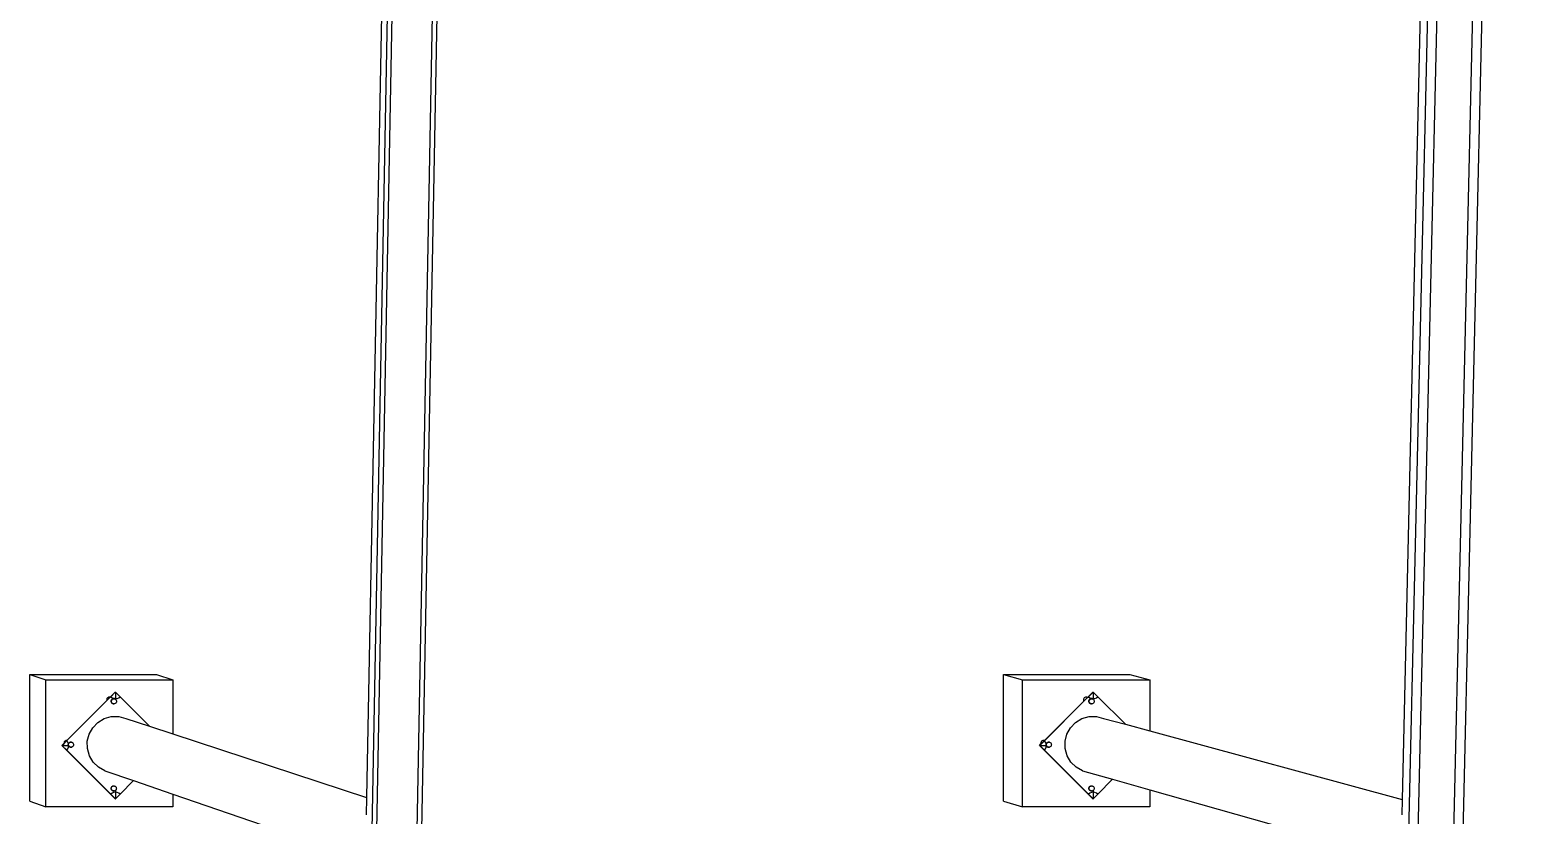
# Model space of a CAD drawing. Extents: x -1616 to 1629, y -1713 to 1708.
# Drawn here: x 709.9 to 945.7, y -254.1 to -130.4 of the extents above; entities that cross this region are included whole.
import ezdxf

# ---------------------------------------------------------------- set-up
doc = ezdxf.new("R2010")
doc.units = 0
doc.header["$MEASUREMENT"] = 0
doc.layers.get('0').update_dxf_attribs({"linetype": 'CONTINUOUS'})

msp = doc.modelspace()

# ---------------------------------------------------------------- linework, layer by layer
for p, q in [((736.24, -1712.91), (773.25, 240.58)), ((736.95, -1712.91), (774, 240.58)), ((743.06, -1712.91), (780.42, 240.58)), ((893.64, -1712.91), (938.57, 240.58)), ((895.06, -1712.91), (940.06, 240.58)), ((900.47, -1712.91), (945.74, 240.58)), ((745.31, -1632.4), (779.58, 158.03)), ((903.76, -1632.4), (945.31, 158.03)), ((766.68, -54.68), (762.96, -251.36)), ((930.6, -54.72), (926.07, -251.65)), ((709.95, -231.97), (729.89, -231.97)), ((709.95, -251.91), (709.95, -231.97)), ((709.95, -231.97), (712.44, -232.78)), ((712.44, -232.78), (732.45, -232.78)), ((712.44, -252.79), (712.44, -232.78)), ((729.89, -231.97), (732.45, -232.78)), ((732.45, -232.78), (732.45, -241.31)), ((863.26, -231.97), (883.2, -231.97)), ((863.26, -251.91), (863.26, -231.97)), ((863.26, -231.97), (866.29, -232.78)), ((866.29, -232.78), (886.3, -232.78)), ((866.29, -252.79), (866.29, -232.78)), ((883.2, -231.97), (886.3, -232.78)), ((886.3, -232.78), (886.3, -240.84)), ((722.04, -236.06), (722.55, -235.55)), ((722.08, -235.74), (722.04, -235.84)), ((722.05, -236.07), (722.57, -235.56)), ((722.15, -235.66), (722.08, -235.74)), ((722.24, -235.59), (722.15, -235.66)), ((722.34, -235.55), (722.24, -235.59)), ((722.44, -235.54), (722.34, -235.55)), ((722.55, -235.55), (722.44, -235.54)), ((722.55, -235.55), (722.64, -235.46)), ((722.55, -235.55), (722.57, -235.55)), ((722.57, -235.56), (722.55, -235.55)), ((722.55, -235.55), (722.55, -235.55)), ((722.57, -235.55), (722.65, -235.47)), ((722.57, -235.56), (722.57, -235.55)), ((722.64, -235.46), (723.38, -234.72)), ((722.64, -235.46), (722.65, -235.47)), ((722.64, -235.46), (722.66, -235.47)), ((722.65, -235.47), (722.66, -235.47)), ((722.66, -235.47), (723.39, -234.73)), ((722.66, -235.47), (722.87, -235.63)), ((722.87, -235.63), (723.13, -235.74)), ((723.02, -235.77), (722.92, -235.81)), ((723.13, -235.76), (723.02, -235.77)), ((723.03, -235.8), (723.14, -235.78)), ((723.13, -235.74), (723.4, -235.77)), ((723.24, -235.77), (723.13, -235.76)), ((723.14, -235.78), (723.24, -235.8)), ((723.34, -235.81), (723.24, -235.77)), ((723.38, -234.72), (723.39, -234.73)), ((723.38, -234.72), (723.4, -234.72)), ((723.39, -234.73), (723.4, -234.72)), ((723.4, -234.72), (724.14, -235.47)), ((723.4, -234.72), (723.4, -235.77)), ((723.4, -235.77), (723.67, -235.74)), ((723.67, -235.74), (723.92, -235.63)), ((723.92, -235.63), (724.14, -235.47)), ((724.14, -235.47), (728.77, -240.09)), ((875.93, -235.74), (875.89, -235.84)), ((875.93, -236.16), (876.5, -235.59)), ((876, -235.66), (875.93, -235.74)), ((875.94, -236.17), (876.52, -235.6)), ((876.09, -235.59), (876, -235.66)), ((876.19, -235.55), (876.09, -235.59)), ((876.29, -235.54), (876.19, -235.55)), ((876.4, -235.55), (876.29, -235.54)), ((876.4, -235.55), (876.51, -235.58)), ((876.5, -235.59), (876.4, -235.55)), ((876.5, -235.59), (876.51, -235.58)), ((876.52, -235.6), (876.5, -235.59)), ((876.5, -235.59), (876.5, -235.59)), ((876.51, -235.58), (876.63, -235.46)), ((876.51, -235.58), (876.53, -235.59)), ((876.52, -235.6), (876.53, -235.59)), ((876.53, -235.59), (876.65, -235.47)), ((876.63, -235.46), (877.37, -234.72)), ((876.63, -235.46), (876.65, -235.47)), ((876.63, -235.46), (876.65, -235.47)), ((876.65, -235.47), (877.39, -234.73)), ((876.65, -235.47), (876.87, -235.63)), ((876.65, -235.47), (876.65, -235.47)), ((876.87, -235.63), (877.12, -235.74)), ((877.01, -235.77), (876.91, -235.81)), ((877.12, -235.76), (877.01, -235.77)), ((877.03, -235.8), (877.13, -235.78)), ((877.12, -235.74), (877.39, -235.77)), ((877.23, -235.77), (877.12, -235.76)), ((877.13, -235.78), (877.24, -235.8)), ((877.33, -235.81), (877.23, -235.77)), ((877.37, -234.72), (877.39, -234.73)), ((877.37, -234.72), (877.39, -234.72)), ((877.39, -234.72), (878.14, -235.47)), ((877.39, -234.73), (877.39, -234.72)), ((877.39, -234.72), (877.39, -235.77)), ((877.39, -235.77), (877.66, -235.74)), ((877.66, -235.74), (877.92, -235.63)), ((877.92, -235.63), (878.14, -235.47)), ((878.14, -235.47), (882.47, -239.8)), ((715.73, -242.37), (722.04, -236.06)), ((715.75, -242.37), (722.05, -236.07)), ((722.04, -235.84), (722.03, -235.95)), ((722.03, -235.95), (722.04, -236.06)), ((722.04, -236.06), (722.05, -236.07)), ((722.04, -236.06), (722.04, -236.06)), ((722.73, -236.07), (722.71, -236.17)), ((722.71, -236.17), (722.73, -236.28)), ((722.74, -236.08), (722.72, -236.18)), ((722.72, -236.18), (722.74, -236.29)), ((722.77, -235.97), (722.73, -236.07)), ((722.73, -236.28), (722.77, -236.38)), ((722.78, -235.98), (722.74, -236.08)), ((722.74, -236.18), (722.75, -236.08)), ((722.75, -236.29), (722.74, -236.18)), ((722.74, -236.29), (722.78, -236.39)), ((722.75, -236.08), (722.79, -235.98)), ((722.79, -236.39), (722.75, -236.29)), ((722.83, -235.88), (722.77, -235.97)), ((722.77, -236.2), (722.78, -236.09)), ((722.78, -236.3), (722.77, -236.2)), ((722.77, -236.38), (722.83, -236.47)), ((722.84, -235.89), (722.78, -235.98)), ((722.78, -236.09), (722.82, -236)), ((722.82, -236.4), (722.78, -236.3)), ((722.78, -236.39), (722.83, -236.47)), ((722.79, -235.98), (722.85, -235.9)), ((722.84, -236.46), (722.79, -236.39)), ((722.82, -236), (722.88, -235.93)), ((722.86, -236.44), (722.82, -236.4)), ((722.92, -235.81), (722.83, -235.88)), ((722.84, -236.46), (722.83, -236.47)), ((722.83, -236.47), (722.84, -236.47)), ((722.84, -236.46), (722.86, -236.44)), ((722.85, -236.47), (722.84, -236.46)), ((722.84, -236.47), (722.84, -236.48)), ((722.84, -236.48), (722.93, -236.55)), ((722.85, -235.9), (722.94, -235.84)), ((722.85, -235.9), (722.88, -235.93)), ((722.94, -236.53), (722.85, -236.47)), ((722.89, -236.48), (722.86, -236.44)), ((722.88, -235.93), (722.89, -235.91)), ((722.89, -235.91), (722.97, -235.85)), ((722.97, -236.54), (722.89, -236.48)), ((722.93, -236.55), (723.03, -236.59)), ((722.94, -235.84), (723.03, -235.8)), ((723.03, -236.57), (722.94, -236.53)), ((722.97, -235.85), (723.07, -235.81)), ((723.04, -236.57), (722.97, -236.54)), ((723.03, -236.57), (723.07, -236.58)), ((723.04, -236.57), (723.03, -236.57)), ((723.03, -236.59), (723.14, -236.6)), ((723.07, -236.58), (723.04, -236.57)), ((723.07, -235.81), (723.17, -235.79)), ((723.17, -236.6), (723.07, -236.58)), ((723.14, -236.6), (723.14, -236.59)), ((723.14, -236.6), (723.17, -236.6)), ((723.17, -235.79), (723.27, -235.81)), ((723.28, -236.58), (723.17, -236.6)), ((723.24, -235.8), (723.27, -235.81)), ((723.24, -235.8), (723.28, -235.81)), ((723.27, -235.81), (723.28, -235.81)), ((723.28, -235.81), (723.37, -235.85)), ((723.37, -236.54), (723.28, -236.58)), ((723.42, -235.88), (723.34, -235.81)), ((723.37, -235.85), (723.43, -235.89)), ((723.46, -236.48), (723.37, -236.54)), ((723.43, -235.89), (723.42, -235.88)), ((723.43, -235.89), (723.46, -235.91)), ((723.44, -235.9), (723.43, -235.89)), ((723.46, -235.91), (723.52, -236)), ((723.52, -236.4), (723.46, -236.48)), ((723.52, -236), (723.56, -236.09)), ((723.56, -236.3), (723.52, -236.4)), ((723.56, -236.09), (723.57, -236.2)), ((723.57, -236.2), (723.56, -236.3)), ((869.7, -242.39), (875.93, -236.16)), ((869.72, -242.39), (875.94, -236.17)), ((875.89, -235.84), (875.88, -235.95)), ((875.88, -235.95), (875.89, -236.06)), ((875.89, -236.06), (875.93, -236.16)), ((875.93, -236.16), (875.94, -236.17)), ((875.93, -236.16), (875.93, -236.16)), ((876.72, -236.07), (876.71, -236.17)), ((876.71, -236.17), (876.72, -236.28)), ((876.76, -235.97), (876.72, -236.07)), ((876.73, -236.08), (876.72, -236.18)), ((876.72, -236.18), (876.73, -236.29)), ((876.72, -236.28), (876.76, -236.38)), ((876.77, -235.98), (876.73, -236.08)), ((876.73, -236.18), (876.74, -236.08)), ((876.74, -236.29), (876.73, -236.18)), ((876.73, -236.29), (876.77, -236.39)), ((876.74, -236.08), (876.78, -235.98)), ((876.78, -236.39), (876.74, -236.29)), ((876.83, -235.88), (876.76, -235.97)), ((876.76, -236.38), (876.83, -236.47)), ((876.84, -235.89), (876.77, -235.98)), ((876.77, -236.2), (876.79, -236.09)), ((876.79, -236.3), (876.77, -236.2)), ((876.77, -236.39), (876.83, -236.47)), ((876.78, -235.98), (876.85, -235.9)), ((876.84, -236.46), (876.78, -236.39)), ((876.79, -236.09), (876.83, -236)), ((876.83, -236.4), (876.79, -236.3)), ((876.91, -235.81), (876.83, -235.88)), ((876.83, -236), (876.88, -235.93)), ((876.86, -236.44), (876.83, -236.4)), ((876.84, -236.46), (876.83, -236.47)), ((876.83, -236.47), (876.83, -236.47)), ((876.83, -236.47), (876.84, -236.48)), ((876.84, -236.46), (876.86, -236.44)), ((876.85, -236.47), (876.84, -236.46)), ((876.84, -236.48), (876.92, -236.55)), ((876.85, -235.9), (876.93, -235.84)), ((876.85, -235.9), (876.88, -235.93)), ((876.93, -236.53), (876.85, -236.47)), ((876.89, -236.48), (876.86, -236.44)), ((876.88, -235.93), (876.89, -235.91)), ((876.89, -235.91), (876.97, -235.85)), ((876.97, -236.54), (876.89, -236.48)), ((876.92, -236.55), (877.02, -236.59)), ((876.93, -235.84), (877.03, -235.8)), ((877.03, -236.57), (876.93, -236.53)), ((876.97, -235.85), (877.07, -235.81)), ((877.05, -236.58), (876.97, -236.54)), ((877.02, -236.59), (877.13, -236.6)), ((877.03, -236.57), (877.07, -236.58)), ((877.05, -236.58), (877.03, -236.57)), ((877.07, -236.58), (877.05, -236.58)), ((877.07, -235.81), (877.18, -235.79)), ((877.18, -236.6), (877.07, -236.58)), ((877.13, -236.6), (877.13, -236.59)), ((877.13, -236.6), (877.16, -236.6)), ((877.18, -235.79), (877.26, -235.81)), ((877.28, -236.58), (877.18, -236.6)), ((877.24, -235.8), (877.26, -235.81)), ((877.24, -235.8), (877.28, -235.81)), ((877.26, -235.81), (877.28, -235.81)), ((877.28, -235.81), (877.37, -235.85)), ((877.38, -236.54), (877.28, -236.58)), ((877.37, -235.85), (877.33, -235.81)), ((877.37, -235.85), (877.38, -235.85)), ((877.38, -235.85), (877.46, -235.91)), ((877.46, -236.48), (877.38, -236.54)), ((877.46, -235.91), (877.52, -236)), ((877.52, -236.4), (877.46, -236.48)), ((877.52, -236), (877.56, -236.09)), ((877.56, -236.3), (877.52, -236.4)), ((877.56, -236.09), (877.58, -236.2)), ((877.58, -236.2), (877.56, -236.3)), ((719.26, -241.35), (719.83, -240.34)), ((719.83, -240.34), (720.64, -239.51)), ((720.64, -239.51), (721.64, -238.91)), ((721.64, -238.91), (722.76, -238.6)), ((722.76, -238.6), (723.92, -238.58)), ((723.92, -238.58), (725.05, -238.87)), ((725.05, -238.87), (728.77, -240.09)), ((728.77, -240.09), (732.45, -241.31)), ((873.26, -241.35), (873.83, -240.34)), ((873.83, -240.34), (874.64, -239.51)), ((874.64, -239.51), (875.64, -238.91)), ((875.64, -238.91), (876.76, -238.6)), ((876.76, -238.6), (877.92, -238.58)), ((877.92, -238.58), (879.05, -238.87)), ((879.05, -238.87), (882.47, -239.8)), ((882.47, -239.8), (886.3, -240.84)), ((714.97, -243.13), (715.31, -242.79)), ((714.99, -243.14), (715.31, -242.81)), ((715.31, -242.79), (715.71, -242.39)), ((715.31, -242.81), (715.72, -242.4)), ((715.32, -242.68), (715.31, -242.79)), ((715.31, -242.79), (715.31, -242.79)), ((715.31, -242.79), (715.31, -242.81)), ((715.36, -242.58), (715.32, -242.68)), ((715.43, -242.49), (715.36, -242.58)), ((715.52, -242.43), (715.43, -242.49)), ((715.62, -242.38), (715.52, -242.43)), ((715.72, -242.37), (715.62, -242.38)), ((715.71, -242.39), (715.73, -242.37)), ((715.72, -242.4), (715.71, -242.39)), ((715.71, -242.39), (715.73, -242.39)), ((715.73, -242.37), (715.72, -242.37)), ((715.72, -242.4), (715.73, -242.39)), ((715.73, -242.39), (715.75, -242.37)), ((715.75, -242.37), (715.73, -242.37)), ((715.89, -242.61), (715.73, -242.39)), ((716, -242.86), (715.89, -242.61)), ((716.03, -242.8), (715.99, -242.9)), ((716.04, -242.81), (716, -242.9)), ((716.09, -242.72), (716.03, -242.8)), ((716.03, -242.92), (716.07, -242.82)), ((716.04, -242.81), (716.1, -242.73)), ((716.07, -242.82), (716.13, -242.75)), ((716.1, -242.73), (716.19, -242.66)), ((716.11, -242.72), (716.1, -242.73)), ((716.1, -242.73), (716.13, -242.75)), ((716.19, -242.65), (716.11, -242.72)), ((716.13, -242.75), (716.14, -242.74)), ((716.14, -242.74), (716.22, -242.68)), ((716.29, -242.61), (716.19, -242.65)), ((716.19, -242.66), (716.28, -242.62)), ((716.22, -242.68), (716.32, -242.64)), ((716.28, -242.62), (716.39, -242.61)), ((716.4, -242.6), (716.29, -242.61)), ((716.32, -242.64), (716.42, -242.62)), ((716.39, -242.61), (716.49, -242.62)), ((716.51, -242.61), (716.4, -242.6)), ((716.42, -242.62), (716.52, -242.63)), ((716.49, -242.62), (716.52, -242.63)), ((716.49, -242.62), (716.53, -242.64)), ((716.61, -242.65), (716.51, -242.61)), ((716.52, -242.63), (716.53, -242.64)), ((716.53, -242.64), (716.62, -242.68)), ((716.7, -242.72), (716.61, -242.65)), ((716.62, -242.68), (716.71, -242.74)), ((716.69, -242.72), (716.68, -242.72)), ((716.71, -242.74), (716.77, -242.82)), ((716.77, -242.82), (716.81, -242.92)), ((718.98, -242.48), (719.26, -241.35)), ((718.99, -243.64), (718.98, -242.48)), ((732.45, -241.31), (762.96, -251.36)), ((869.17, -242.68), (869.16, -242.79)), ((869.16, -242.79), (869.17, -242.89)), ((869.21, -242.58), (869.17, -242.68)), ((869.18, -242.91), (869.7, -242.39)), ((869.19, -242.93), (869.71, -242.4)), ((869.28, -242.49), (869.21, -242.58)), ((869.37, -242.43), (869.28, -242.49)), ((869.47, -242.38), (869.37, -242.43)), ((869.57, -242.37), (869.47, -242.38)), ((869.68, -242.38), (869.57, -242.37)), ((869.68, -242.38), (869.7, -242.39)), ((869.7, -242.39), (869.68, -242.38)), ((869.7, -242.39), (869.72, -242.39)), ((869.71, -242.39), (869.7, -242.39)), ((869.7, -242.39), (869.7, -242.39)), ((869.7, -242.39), (869.7, -242.39)), ((869.7, -242.39), (869.72, -242.4)), ((869.71, -242.39), (869.7, -242.39)), ((869.7, -242.39), (869.7, -242.39)), ((869.7, -242.39), (869.7, -242.39)), ((869.71, -242.4), (869.71, -242.39)), ((869.72, -242.4), (869.71, -242.39)), ((869.71, -242.4), (869.72, -242.4)), ((869.89, -242.61), (869.72, -242.39)), ((869.72, -242.4), (869.72, -242.39)), ((869.72, -242.4), (869.72, -242.4)), ((869.99, -242.86), (869.89, -242.61)), ((870.02, -242.8), (869.98, -242.9)), ((870.04, -242.81), (870, -242.9)), ((870.09, -242.72), (870.02, -242.8)), ((870.04, -242.81), (870.1, -242.73)), ((870.04, -242.92), (870.08, -242.82)), ((870.08, -242.82), (870.13, -242.76)), ((870.19, -242.65), (870.1, -242.72)), ((870.1, -242.73), (870.18, -242.66)), ((870.1, -242.72), (870.1, -242.73)), ((870.1, -242.73), (870.13, -242.76)), ((870.13, -242.76), (870.14, -242.74)), ((870.14, -242.74), (870.22, -242.68)), ((870.18, -242.66), (870.28, -242.62)), ((870.29, -242.61), (870.19, -242.65)), ((870.22, -242.68), (870.32, -242.64)), ((870.28, -242.62), (870.38, -242.61)), ((870.4, -242.6), (870.29, -242.61)), ((870.32, -242.64), (870.43, -242.62)), ((870.38, -242.61), (870.49, -242.62)), ((870.5, -242.61), (870.4, -242.6)), ((870.43, -242.62), (870.51, -242.63)), ((870.49, -242.62), (870.51, -242.63)), ((870.49, -242.62), (870.53, -242.64)), ((870.6, -242.65), (870.5, -242.61)), ((870.51, -242.63), (870.53, -242.64)), ((870.53, -242.64), (870.63, -242.68)), ((870.69, -242.72), (870.6, -242.65)), ((870.63, -242.68), (870.71, -242.74)), ((870.71, -242.74), (870.77, -242.82)), ((870.77, -242.82), (870.81, -242.92)), ((872.97, -242.48), (873.26, -241.35)), ((872.99, -243.64), (872.97, -242.48)), ((886.3, -240.84), (926.07, -251.65)), ((715.71, -243.87), (714.97, -243.13)), ((714.97, -243.13), (714.99, -243.14)), ((715.73, -243.88), (714.99, -243.14)), ((714.99, -243.14), (715.99, -243.14)), ((715.71, -243.87), (715.73, -243.88)), ((722.64, -250.8), (715.71, -243.87)), ((715.73, -243.88), (715.89, -243.66)), ((722.66, -250.81), (715.73, -243.88)), ((715.89, -243.66), (716, -243.41)), ((715.99, -242.9), (715.97, -243.01)), ((715.97, -243.01), (715.99, -243.12)), ((715.99, -243.02), (716, -242.91)), ((716, -243.12), (715.99, -243.02)), ((715.99, -243.12), (715.99, -243.14)), ((715.99, -243.14), (716, -243.14)), ((715.99, -243.14), (716.03, -243.22)), ((716, -242.9), (716, -242.86)), ((716, -242.9), (716, -242.91)), ((716.02, -243.02), (716, -242.9)), ((716, -243.12), (716, -243.12)), ((716, -243.12), (716.03, -243.19)), ((716, -243.12), (716.03, -243.19)), ((716, -243.14), (716.01, -243.14)), ((716, -243.41), (716.03, -243.19)), ((716.01, -243.14), (716.03, -243.14)), ((716.02, -243.02), (716.03, -242.92)), ((716.03, -243.13), (716.02, -243.02)), ((716.07, -243.22), (716.03, -243.13)), ((716.04, -243.14), (716.03, -243.13)), ((716.03, -243.19), (716.04, -243.14)), ((716.03, -243.19), (716.04, -243.22)), ((716.04, -243.21), (716.03, -243.19)), ((716.03, -243.19), (716.03, -243.19)), ((716.03, -243.22), (716.08, -243.29)), ((716.09, -243.28), (716.04, -243.21)), ((716.04, -243.22), (716.11, -243.31)), ((716.11, -243.27), (716.07, -243.22)), ((716.08, -243.29), (716.09, -243.3)), ((716.09, -243.28), (716.11, -243.27)), ((716.1, -243.3), (716.09, -243.28)), ((716.09, -243.3), (716.09, -243.31)), ((716.09, -243.31), (716.18, -243.37)), ((716.19, -243.36), (716.1, -243.3)), ((716.14, -243.31), (716.11, -243.27)), ((716.11, -243.31), (716.19, -243.38)), ((716.22, -243.37), (716.14, -243.31)), ((716.18, -243.37), (716.28, -243.41)), ((716.28, -243.4), (716.19, -243.36)), ((716.29, -243.42), (716.19, -243.38)), ((716.29, -243.4), (716.22, -243.37)), ((716.28, -243.4), (716.32, -243.41)), ((716.29, -243.4), (716.28, -243.4)), ((716.28, -243.41), (716.29, -243.41)), ((716.32, -243.41), (716.29, -243.4)), ((716.29, -243.41), (716.39, -243.43)), ((716.29, -243.42), (716.4, -243.43)), ((716.42, -243.43), (716.32, -243.41)), ((716.39, -243.43), (716.41, -243.42)), ((716.39, -243.43), (716.39, -243.42)), ((716.4, -243.43), (716.51, -243.42)), ((716.52, -243.41), (716.42, -243.43)), ((716.51, -243.42), (716.52, -243.41)), ((716.53, -243.41), (716.52, -243.41)), ((716.62, -243.37), (716.53, -243.41)), ((716.71, -243.31), (716.62, -243.37)), ((716.77, -243.22), (716.71, -243.31)), ((716.81, -243.13), (716.77, -243.22)), ((716.81, -242.92), (716.82, -243.02)), ((716.82, -243.02), (716.81, -243.13)), ((719.31, -244.76), (718.99, -243.64)), ((719.9, -245.76), (719.31, -244.76)), ((868.96, -243.13), (869.18, -242.91)), ((869.7, -243.87), (868.96, -243.13)), ((868.96, -243.13), (868.98, -243.14)), ((868.98, -243.14), (869.19, -242.93)), ((869.72, -243.88), (868.98, -243.14)), ((868.98, -243.14), (869.99, -243.14)), ((869.17, -242.89), (869.18, -242.91)), ((869.18, -242.91), (869.19, -242.93)), ((869.7, -243.87), (869.72, -243.88)), ((876.63, -250.8), (869.7, -243.87)), ((869.72, -243.88), (869.89, -243.66)), ((876.65, -250.81), (869.72, -243.88)), ((869.89, -243.66), (869.99, -243.41)), ((869.98, -242.9), (869.97, -243.01)), ((869.97, -243.01), (869.98, -243.12)), ((869.98, -243.02), (869.99, -242.91)), ((869.99, -243.12), (869.98, -243.02)), ((869.98, -243.12), (869.99, -243.14)), ((870, -242.9), (869.99, -242.86)), ((870, -242.9), (869.99, -242.91)), ((869.99, -243.12), (869.99, -243.12)), ((869.99, -243.12), (870.02, -243.19)), ((869.99, -243.12), (870.02, -243.19)), ((869.99, -243.14), (870, -243.14)), ((869.99, -243.14), (870.02, -243.22)), ((869.99, -243.41), (870.02, -243.19)), ((870.03, -243.14), (870, -242.9)), ((870, -243.14), (870, -243.14)), ((870, -243.14), (870.02, -243.14)), ((870.02, -243.02), (870.04, -242.92)), ((870.04, -243.13), (870.02, -243.02)), ((870.02, -243.19), (870.03, -243.14)), ((870.02, -243.19), (870.04, -243.22)), ((870.03, -243.21), (870.02, -243.19)), ((870.02, -243.19), (870.02, -243.19)), ((870.02, -243.22), (870.08, -243.29)), ((870.09, -243.28), (870.03, -243.21)), ((870.08, -243.22), (870.04, -243.13)), ((870.04, -243.22), (870.1, -243.31)), ((870.11, -243.27), (870.08, -243.22)), ((870.08, -243.29), (870.08, -243.3)), ((870.08, -243.3), (870.09, -243.31)), ((870.09, -243.28), (870.11, -243.27)), ((870.1, -243.3), (870.09, -243.28)), ((870.09, -243.31), (870.17, -243.37)), ((870.18, -243.36), (870.1, -243.3)), ((870.1, -243.31), (870.19, -243.38)), ((870.14, -243.31), (870.11, -243.27)), ((870.22, -243.37), (870.14, -243.31)), ((870.17, -243.37), (870.28, -243.41)), ((870.28, -243.4), (870.18, -243.36)), ((870.29, -243.42), (870.19, -243.38)), ((870.3, -243.4), (870.22, -243.37)), ((870.28, -243.4), (870.32, -243.41)), ((870.3, -243.4), (870.28, -243.4)), ((870.28, -243.41), (870.28, -243.41)), ((870.28, -243.41), (870.38, -243.43)), ((870.29, -243.42), (870.4, -243.43)), ((870.32, -243.41), (870.3, -243.4)), ((870.43, -243.43), (870.32, -243.41)), ((870.38, -243.43), (870.41, -243.42)), ((870.38, -243.43), (870.38, -243.42)), ((870.4, -243.43), (870.5, -243.42)), ((870.51, -243.41), (870.43, -243.43)), ((870.5, -243.42), (870.51, -243.41)), ((870.53, -243.41), (870.51, -243.41)), ((870.63, -243.37), (870.53, -243.41)), ((870.71, -243.31), (870.63, -243.37)), ((870.77, -243.22), (870.71, -243.31)), ((870.81, -243.13), (870.77, -243.22)), ((870.81, -242.92), (870.83, -243.02)), ((870.83, -243.02), (870.81, -243.13)), ((873.3, -244.76), (872.99, -243.64)), ((873.9, -245.76), (873.3, -244.76)), ((720.73, -246.57), (719.9, -245.76)), ((721.75, -247.14), (720.73, -246.57)), ((721.75, -247.14), (726.26, -248.68)), ((874.73, -246.57), (873.9, -245.76)), ((875.74, -247.14), (874.73, -246.57)), ((875.74, -247.14), (880.47, -248.47)), ((722.73, -249.79), (722.71, -249.9)), ((722.71, -249.9), (722.73, -250.01)), ((722.77, -249.69), (722.73, -249.79)), ((722.73, -249.9), (722.74, -249.8)), ((722.74, -250.01), (722.73, -249.9)), ((722.74, -249.8), (722.78, -249.7)), ((722.76, -249.91), (722.77, -249.81)), ((722.77, -250.02), (722.76, -249.91)), ((722.83, -249.61), (722.77, -249.69)), ((722.77, -249.81), (722.81, -249.71)), ((722.78, -249.7), (722.84, -249.62)), ((722.81, -249.71), (722.88, -249.63)), ((722.84, -249.62), (722.93, -249.55)), ((722.88, -249.63), (722.96, -249.57)), ((722.93, -249.55), (723.02, -249.51)), ((722.96, -249.57), (723.06, -249.53)), ((723.02, -249.51), (723.13, -249.5)), ((723.06, -249.53), (723.16, -249.51)), ((723.13, -249.5), (723.23, -249.51)), ((723.16, -249.51), (723.26, -249.52)), ((723.23, -249.51), (723.26, -249.52)), ((723.23, -249.51), (723.27, -249.53)), ((723.26, -249.52), (723.27, -249.53)), ((723.27, -249.53), (723.36, -249.57)), ((723.36, -249.57), (723.43, -249.61)), ((723.43, -249.61), (723.42, -249.61)), ((723.43, -249.61), (723.45, -249.63)), ((723.45, -249.63), (723.51, -249.71)), ((723.51, -249.71), (723.55, -249.81)), ((723.55, -249.81), (723.56, -249.91)), ((723.56, -249.91), (723.55, -250.02)), ((726.26, -248.68), (724.14, -250.81)), ((726.26, -248.68), (732.45, -250.8)), ((876.72, -249.79), (876.71, -249.9)), ((876.71, -249.9), (876.72, -250.01)), ((876.76, -249.69), (876.72, -249.79)), ((876.72, -249.9), (876.73, -249.8)), ((876.73, -250.01), (876.72, -249.9)), ((876.73, -249.8), (876.77, -249.7)), ((876.83, -249.61), (876.76, -249.69)), ((876.76, -249.91), (876.78, -249.81)), ((876.78, -250.02), (876.76, -249.91)), ((876.77, -249.7), (876.84, -249.62)), ((876.78, -249.81), (876.82, -249.71)), ((876.82, -249.71), (876.88, -249.63)), ((876.84, -249.62), (876.92, -249.55)), ((876.88, -249.63), (876.96, -249.57)), ((876.92, -249.55), (877.02, -249.51)), ((876.96, -249.57), (877.06, -249.53)), ((877.02, -249.51), (877.12, -249.5)), ((877.06, -249.53), (877.17, -249.51)), ((877.12, -249.5), (877.23, -249.51)), ((877.17, -249.51), (877.25, -249.52)), ((877.23, -249.51), (877.25, -249.52)), ((877.23, -249.51), (877.27, -249.53)), ((877.25, -249.52), (877.27, -249.53)), ((877.27, -249.53), (877.37, -249.57)), ((877.37, -249.57), (877.45, -249.63)), ((877.45, -249.63), (877.51, -249.71)), ((877.51, -249.71), (877.55, -249.81)), ((877.55, -249.81), (877.57, -249.91)), ((877.57, -249.91), (877.55, -250.02)), ((880.47, -248.47), (878.14, -250.81)), ((880.47, -248.47), (886.3, -250.12)), ((709.95, -251.91), (712.44, -252.79)), ((723.38, -251.54), (722.64, -250.8)), ((722.64, -250.8), (722.66, -250.81)), ((722.87, -250.64), (722.66, -250.81)), ((723.4, -251.55), (722.66, -250.81)), ((722.73, -250.01), (722.77, -250.11)), ((722.78, -250.1), (722.74, -250.01)), ((722.81, -250.11), (722.77, -250.02)), ((722.77, -250.11), (722.83, -250.2)), ((722.84, -250.19), (722.78, -250.1)), ((722.88, -250.2), (722.81, -250.11)), ((722.83, -250.2), (722.92, -250.26)), ((722.93, -250.25), (722.84, -250.19)), ((723.13, -250.53), (722.87, -250.64)), ((722.96, -250.26), (722.88, -250.2)), ((722.92, -250.26), (723.02, -250.3)), ((723.02, -250.29), (722.93, -250.25)), ((723.03, -250.29), (722.96, -250.26)), ((723.02, -250.29), (723.06, -250.3)), ((723.03, -250.29), (723.02, -250.29)), ((723.02, -250.3), (723.13, -250.32)), ((723.06, -250.3), (723.03, -250.29)), ((723.15, -250.31), (723.06, -250.3)), ((723.13, -250.32), (723.15, -250.31)), ((723.13, -250.32), (723.13, -250.31)), ((723.4, -250.5), (723.13, -250.53)), ((723.16, -250.32), (723.15, -250.31)), ((723.27, -250.3), (723.16, -250.32)), ((723.36, -250.26), (723.27, -250.3)), ((723.45, -250.2), (723.36, -250.26)), ((723.38, -251.54), (723.4, -251.55)), ((723.67, -250.53), (723.4, -250.5)), ((724.14, -250.81), (723.4, -251.55)), ((723.42, -250.22), (723.42, -251.55)), ((723.51, -250.11), (723.45, -250.2)), ((723.55, -250.02), (723.51, -250.11)), ((723.92, -250.64), (723.67, -250.53)), ((724.14, -250.81), (723.92, -250.64)), ((732.45, -250.8), (732.45, -252.79)), ((732.45, -250.8), (762.78, -261.19)), ((762.96, -251.36), (762.91, -254.07)), ((863.26, -251.91), (866.29, -252.79)), ((877.37, -251.54), (876.63, -250.8)), ((876.63, -250.8), (876.65, -250.81)), ((876.87, -250.64), (876.65, -250.81)), ((877.39, -251.55), (876.65, -250.81)), ((876.72, -250.01), (876.76, -250.11)), ((876.77, -250.1), (876.73, -250.01)), ((876.76, -250.11), (876.83, -250.2)), ((876.84, -250.19), (876.77, -250.1)), ((876.82, -250.11), (876.78, -250.02)), ((876.88, -250.2), (876.82, -250.11)), ((876.83, -250.2), (876.91, -250.26)), ((876.92, -250.25), (876.84, -250.19)), ((877.12, -250.53), (876.87, -250.64)), ((876.96, -250.26), (876.88, -250.2)), ((876.91, -250.26), (877.01, -250.3)), ((877.02, -250.29), (876.92, -250.25)), ((877.04, -250.29), (876.96, -250.26)), ((877.01, -250.3), (877.12, -250.32)), ((877.02, -250.29), (877.06, -250.3)), ((877.04, -250.29), (877.02, -250.29)), ((877.06, -250.3), (877.04, -250.29)), ((877.15, -250.31), (877.06, -250.3)), ((877.12, -250.32), (877.15, -250.31)), ((877.12, -250.32), (877.12, -250.31)), ((877.39, -250.5), (877.12, -250.53)), ((877.17, -250.32), (877.15, -250.31)), ((877.27, -250.3), (877.17, -250.32)), ((877.37, -250.26), (877.27, -250.3)), ((877.45, -250.2), (877.37, -250.26)), ((877.37, -251.54), (877.39, -251.55)), ((877.66, -250.53), (877.39, -250.5)), ((878.14, -250.81), (877.39, -251.55)), ((877.42, -250.22), (877.42, -251.55)), ((877.51, -250.11), (877.45, -250.2)), ((877.55, -250.02), (877.51, -250.11)), ((877.92, -250.64), (877.66, -250.53)), ((878.14, -250.81), (877.92, -250.64)), ((886.3, -250.12), (886.3, -252.79)), ((886.3, -250.12), (925.85, -261.28)), ((926.07, -251.65), (926.02, -254.07)), ((732.45, -252.79), (712.44, -252.79)), ((886.3, -252.79), (866.29, -252.79))]:
    msp.add_line(p, q)

doc.saveas('drawing.dxf')
